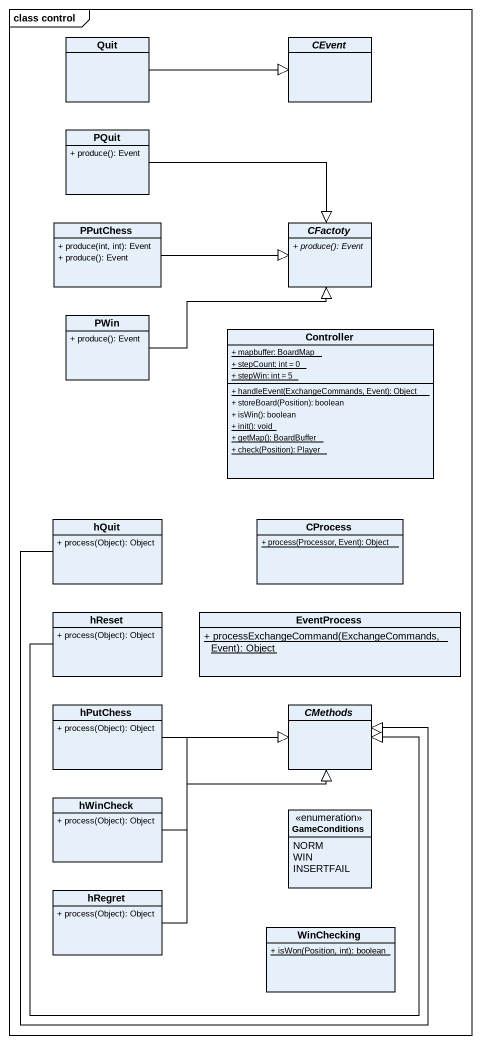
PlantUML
@startuml
mainframe class control
hide circle
hide empty members
skinparam classAttributeIconSize 0
class Quit
abstract class CEvent
class PQuit {
  + produce(): Event
}
class PPutChess {
  + produce(int, int): Event
  + produce(): Event
}
abstract class CFactoty {
  {abstract} + produce(): Event
}
class PWin {
  + produce(): Event
}
class Controller {
  {static} + mapbuffer: BoardMap
  {static} + stepCount: int = 0
  {static} + stepWin: int = 5
  {static} + handleEvent(ExchangeCommands, Event): Object
  + storeBoard(Position): boolean
  + isWin(): boolean
  {static} + init(): void
  {static} + getMap(): BoardBuffer
  {static} + check(Position): Player
}
class hQuit {
  + process(Object): Object
}
class CProcess {
  {static} + process(Processor, Event): Object
}
class hReset {
  + process(Object): Object
}
class EventProcess {
  {static} + processExchangeCommand(ExchangeCommands, Event): Object
}
class hPutChess {
  + process(Object): Object
}
abstract class CMethods
class hWinCheck {
  + process(Object): Object
}
enum GameConditions {
  NORM
  WIN
  INSERTFAIL
}
class hRegret {
  + process(Object): Object
}
class WinChecking {
  {static} + isWon(Position, int): boolean
}
Quit -right-|> CEvent
PQuit -right-|> CFactoty
PPutChess -right-|> CFactoty
PWin -right-|> CFactoty
hQuit --|> CMethods
hReset -right-|> CMethods
hPutChess -right-|> CMethods
hWinCheck -right-|> CMethods
hRegret -up-|> CMethods
@enduml
